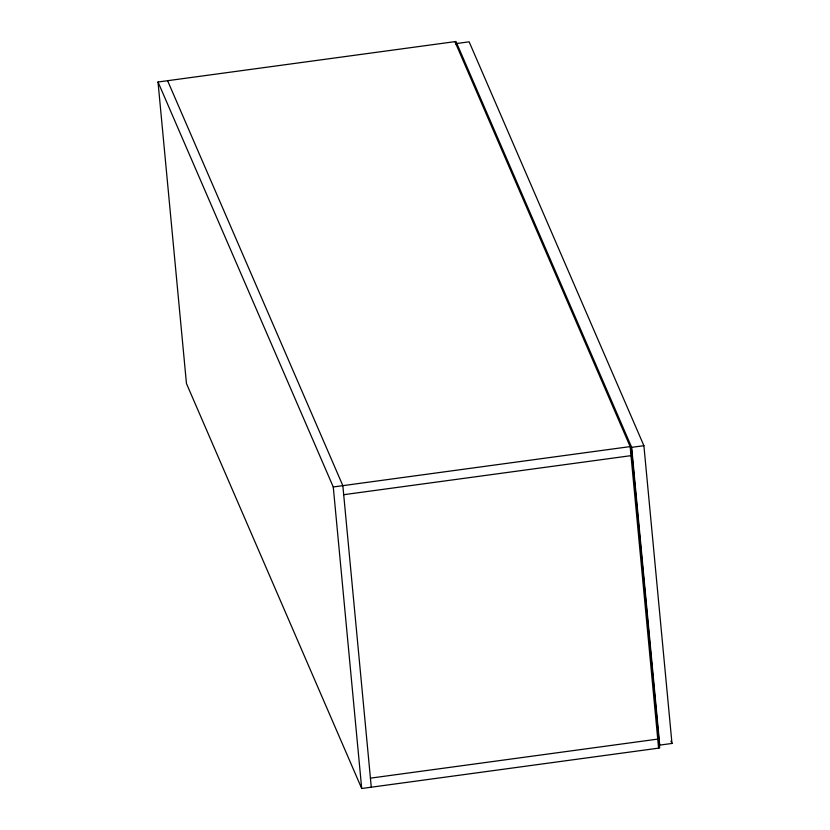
<?xml version="1.0" encoding="UTF-8"?>
<svg xmlns="http://www.w3.org/2000/svg" width="830" height="830" viewBox="0 0 830 830"><rect width="100%" height="100%" fill="white"/><g stroke="black" fill="none" stroke-linecap="round" stroke-linejoin="round"><path stroke-width="1.25" d="M158.022 82.004L333.266 486.961L631.225 446.457L659.663 747.996L361.704 788.5L186.46 383.543L158.022 82.004L455.981 41.5L631.661 447.339L659.736 745.112L671.978 743.452L643.893 445.679L469.137 41.822L456.894 43.492M631.661 447.339L643.893 445.679M343.693 494.701L632.076 455.504L631.049 453.128M370.429 778.156L658.802 738.959M454.923 41.645L630.157 446.602L658.595 748.141M670.951 741.076L671.978 743.452M658.709 742.736L659.736 745.112M167.598 80.697L342.842 485.654L371.28 787.203M456.085 42.631L456.303 44.893M333.266 486.961L361.704 788.5"/></g></svg>
